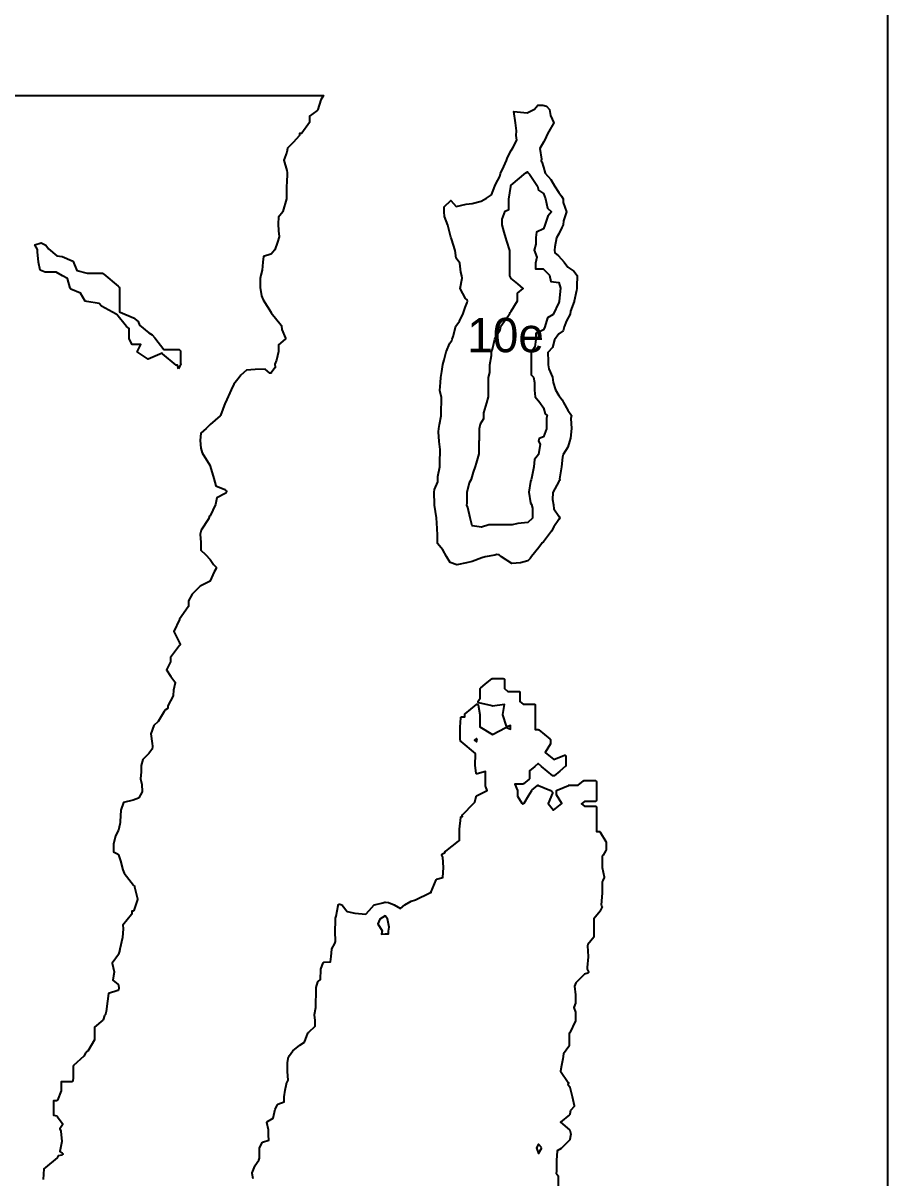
# Model space of a CAD drawing. Header units: millimetres. Extents: x 0 to 500, y 0 to 700.
# Drawn here: x 437.1 to 500, y 72.5 to 156.5 of the extents above; entities that cross this region are included whole.
import ezdxf
from ezdxf.enums import TextEntityAlignment as Align

# ---------------------------------------------------------------- set-up
doc = ezdxf.new("R2010")
doc.units = ezdxf.units.MM
for name, color, linetype in [('CORTE', 1, 'Continuous'), ('GRABADO', 5, 'Continuous'), ('HOJA', 8, 'Continuous')]:
    doc.layers.add(name, color=color, linetype=linetype)

msp = doc.modelspace()

# ---------------------------------------------------------------- linework, layer by layer
at = {"layer": 'CORTE'}
for points in [[(436.371, 151.23), (439.61, 151.23), (440.693, 151.23), (445.122, 151.23), (446.418, 151.23), (447.274, 151.23), (448.563, 151.23), (449.635, 151.23), (450.91, 151.23), (451.78, 151.23), (453.925, 151.23), (454.998, 151.23), (456.07, 151.23), (457.324, 151.23), (458.215, 151.23), (458.967, 151.23), (458.773, 150.906), (458.545, 150.202), (458.543, 150.198), (458.542, 150.194), (458.508, 150.134), (458.507, 150.132), (458.502, 150.124), (458.491, 150.113), (457.949, 149.737), (457.949, 149.3), (457.949, 149.294), (457.948, 149.289), (457.946, 149.279), (457.942, 149.269), (457.94, 149.266), (457.937, 149.261), (457.393, 148.494), (457.389, 148.487), (457.38, 148.48), (457.374, 148.475), (457.36, 148.467), (457.346, 148.463), (457.341, 148.463), (457.339, 148.462), (457.227, 148.455), (457.227, 148.373), (457.227, 148.367), (457.225, 148.36), (457.224, 148.353), (457.221, 148.347), (457.218, 148.339), (457.215, 148.335), (457.212, 148.33), (456.757, 147.8), (456.35, 147.404), (456.34, 147.385), (456.293, 147.112), (456.292, 147.106), (456.291, 147.103), (456.085, 146.52), (456.293, 145.785), (456.294, 145.78), (456.315, 145.629), (456.319, 145.613), (456.319, 145.611), (456.325, 145.583), (456.325, 145.576), (456.325, 145.569), (456.295, 144.909), (456.277, 144.667), (456.277, 143.766), (456.279, 143.755), (456.279, 143.752), (456.28, 143.743), (456.279, 143.732), (456.275, 143.714), (456.274, 143.71), (456.012, 142.793), (456.01, 142.786), (456.006, 142.779), (456.001, 142.772), (455.682, 142.373), (455.665, 141.891), (455.683, 141.388), (455.747, 140.973), (455.748, 140.962), (455.747, 140.953), (455.746, 140.948), (455.744, 140.942), (455.617, 140.576), (455.421, 140.013), (455.418, 140.007), (455.414, 139.999), (455.41, 139.993), (455.164, 139.704), (455.159, 139.699), (455.154, 139.695), (455.146, 139.689), (455.134, 139.684), (454.611, 139.525), (454.555, 139.104), (454.504, 138.538), (454.504, 138.533), (454.503, 138.529), (454.409, 138.171), (454.372, 137.928), (454.35, 137.264), (454.451, 136.672), (454.573, 136.367), (455.153, 135.46), (455.157, 135.453), (455.16, 135.445), (455.161, 135.441), (455.161, 135.44), (455.167, 135.434), (455.894, 134.524), (455.897, 134.519), (455.9, 134.514), (455.904, 134.505), (455.907, 134.494), (455.945, 134.209), (456.196, 133.582), (456.198, 133.577), (456.2, 133.568), (456.201, 133.561), (456.202, 133.552), (456.201, 133.545), (456.2, 133.539), (456.199, 133.533), (456.196, 133.526), (456.192, 133.517), (456.188, 133.511), (456.186, 133.508), (456.181, 133.501), (455.692, 133.095), (455.692, 132.626), (455.692, 132.62), (455.691, 132.613), (455.539, 131.979), (455.537, 131.975), (455.431, 131.691), (455.452, 131.484), (455.452, 131.478), (455.452, 131.468), (455.45, 131.461), (455.449, 131.455), (455.446, 131.447), (455.442, 131.44), (455.439, 131.435), (455.167, 131.057), (455.164, 131.054), (455.163, 131.052), (455.155, 131.045), (455.143, 131.037), (455.135, 131.034), (455.121, 131.029), (455.099, 131.029), (455.084, 131.033), (455.074, 131.037), (455.065, 131.043), (454.724, 131.327), (454.001, 131.303), (453.358, 131.26), (452.943, 130.887), (452.843, 130.734), (452.841, 130.731), (452.442, 130.232), (452.253, 129.817), (451.842, 128.914), (451.839, 128.908), (451.83, 128.894), (451.823, 128.888), (451.821, 128.886), (451.819, 128.878), (451.478, 127.968), (451.474, 127.96), (451.47, 127.953), (451.468, 127.951), (451.462, 127.943), (451.083, 127.627), (450.714, 127.32), (450.436, 127.016), (450.432, 127.012), (450.04, 126.686), (450.007, 126.143), (450.041, 125.576), (450.134, 125.248), (450.709, 124.343), (450.712, 124.337), (450.713, 124.333), (450.716, 124.326), (450.717, 124.32), (450.718, 124.315), (450.719, 124.308), (450.719, 124.305), (450.72, 124.303), (450.726, 124.295), (450.73, 124.287), (450.732, 124.283), (450.733, 124.279), (450.999, 123.392), (451, 123.39), (451.142, 122.84), (451.798, 122.579), (451.807, 122.576), (451.82, 122.566), (451.826, 122.562), (451.896, 122.485), (451.9, 122.48), (451.903, 122.475), (451.905, 122.47), (451.911, 122.459), (451.913, 122.442), (451.913, 122.436), (451.912, 122.428), (451.911, 122.421), (451.909, 122.414), (451.907, 122.408), (451.904, 122.402), (451.9, 122.395), (451.834, 122.304), (451.832, 122.302), (451.828, 122.296), (451.822, 122.291), (451.814, 122.285), (451.217, 121.981), (451.123, 121.494), (451.122, 121.489), (451.12, 121.483), (450.728, 120.667), (450.725, 120.661), (450.72, 120.654), (450.713, 120.647), (450.706, 120.641), (450.7, 120.637), (450.651, 120.609), (450.649, 120.579), (450.649, 120.576), (450.636, 120.488), (450.635, 120.483), (450.633, 120.479), (450.631, 120.471), (450.626, 120.463), (450.063, 119.628), (449.998, 119.342), (450.035, 118.734), (450.035, 118.18), (450.382, 117.86), (450.385, 117.858), (450.719, 117.492), (450.722, 117.487), (450.967, 117.131), (451.152, 116.928), (451.156, 116.923), (451.16, 116.917), (451.165, 116.908), (451.168, 116.898), (451.169, 116.889), (451.17, 116.882), (451.17, 116.875), (451.169, 116.868), (451.168, 116.861), (451.165, 116.853), (451.163, 116.848), (451.16, 116.843), (451.013, 116.607), (450.731, 115.948), (450.727, 115.94), (450.722, 115.933), (450.719, 115.929), (450.695, 115.902), (450.691, 115.899), (450.684, 115.893), (450.676, 115.888), (449.988, 115.563), (449.603, 115.162), (449.409, 114.981), (449.144, 114.483), (449.144, 114.098), (449.144, 114.093), (449.142, 114.085), (449.139, 114.072), (449.135, 114.065), (449.132, 114.06), (448.5, 113.147), (448.498, 113.145), (448.492, 113.136), (448.491, 113.136), (448.491, 113.135), (448.488, 113.128), (448.093, 112.249), (448.506, 111.423), (448.506, 111.423), (448.531, 111.37), (448.533, 111.364), (448.535, 111.36), (448.54, 111.337), (448.541, 111.332), (448.542, 111.323), (448.542, 111.315), (448.541, 111.31), (448.54, 111.301), (448.537, 111.294), (448.53, 111.277), (448.527, 111.27), (448.521, 111.26), (448.514, 111.251), (448.505, 111.244), (448.491, 111.234), (447.831, 110.37), (447.831, 110.035), (447.831, 110.03), (447.83, 110.025), (447.828, 110.016), (447.826, 110.009), (447.824, 110.005), (447.546, 109.472), (447.856, 108.976), (448.166, 108.588), (448.17, 108.584), (448.174, 108.576), (448.176, 108.572), (448.179, 108.566), (448.182, 108.554), (448.182, 108.542), (448.182, 108.533), (448.181, 108.527), (448.057, 107.986), (448.038, 107.612), (448.038, 107.608), (448.037, 107.599), (448.033, 107.588), (448.03, 107.581), (447.636, 106.866), (447.636, 106.683), (447.634, 106.673), (447.631, 106.661), (447.624, 106.648), (447.621, 106.644), (447.614, 106.636), (447.603, 106.628), (447.599, 106.625), (447.471, 106.555), (447.39, 106.437), (446.941, 105.721), (446.938, 105.716), (446.933, 105.711), (446.627, 105.431), (446.414, 104.829), (446.516, 104.108), (446.536, 103.918), (446.536, 103.911), (446.536, 103.906), (446.536, 103.902), (446.504, 103.716), (446.503, 103.712), (446.5, 103.703), (446.495, 103.693), (446.492, 103.689), (446.276, 103.389), (446.273, 103.384), (445.834, 102.945), (445.721, 102.522), (445.721, 102.056), (445.721, 102.052), (445.665, 101.54), (445.749, 101.145), (445.75, 101.14), (445.786, 100.628), (445.786, 100.623), (445.785, 100.615), (445.784, 100.607), (445.783, 100.604), (445.78, 100.596), (445.546, 100.167), (445.543, 100.163), (445.538, 100.156), (445.532, 100.15), (445.528, 100.147), (445.522, 100.142), (445.512, 100.136), (445.125, 99.995), (444.423, 99.831), (444.233, 99.265), (444.194, 98.456), (444.194, 98.455), (444.184, 98.344), (444.183, 98.339), (444.163, 98.254), (444.065, 97.826), (444.064, 97.822), (444.062, 97.818), (444.06, 97.812), (443.834, 97.4), (443.703, 96.795), (443.703, 96.241), (444.031, 96.07), (444.039, 96.065), (444.048, 96.057), (444.055, 96.047), (444.058, 96.041), (444.06, 96.037), (444.062, 96.033), (444.212, 95.595), (444.382, 94.935), (444.475, 94.684), (445.159, 93.812), (445.176, 93.796), (445.194, 93.781), (445.201, 93.776), (445.212, 93.762), (445.216, 93.756), (445.219, 93.749), (445.221, 93.742), (445.223, 93.736), (445.224, 93.728), (445.225, 93.721), (445.224, 93.714), (445.223, 93.706), (445.221, 93.699), (445.22, 93.695), (445.217, 93.688), (445.215, 93.685), (445.437, 92.814), (445.439, 92.807), (445.439, 92.797), (445.439, 92.792), (445.439, 92.785), (445.437, 92.777), (445.436, 92.772), (445.174, 91.971), (445.172, 91.966), (445.17, 91.962), (445.166, 91.955), (445.159, 91.947), (445.152, 91.939), (445.143, 91.934), (445.138, 91.931), (445.133, 91.929), (445.125, 91.925), (445.111, 91.923), (445.023, 91.923), (445.023, 91.736), (445.023, 91.73), (445.022, 91.724), (445.02, 91.716), (445.017, 91.709), (445.014, 91.703), (445.012, 91.699), (445.009, 91.694), (444.388, 90.918), (444.411, 90.658), (444.411, 90.653), (444.411, 90.649), (444.344, 90.004), (444.343, 90.001), (444.167, 89.158), (444.165, 89.15), (444.131, 89.073), (444.131, 89.033), (444.131, 89.028), (444.13, 89.021), (444.129, 89.015), (444.063, 88.796), (444.061, 88.79), (444.058, 88.784), (444.054, 88.779), (443.599, 88.147), (443.751, 87.512), (443.752, 87.508), (443.753, 87.502), (443.753, 87.494), (443.752, 87.487), (443.707, 87.223), (443.654, 86.917), (444.037, 86.598), (444.044, 86.593), (444.055, 86.58), (444.058, 86.573), (444.061, 86.568), (444.064, 86.559), (444.066, 86.55), (444.067, 86.546), (444.089, 86.316), (444.089, 86.312), (444.089, 86.303), (444.088, 86.294), (444.064, 86.202), (444.062, 86.196), (444.059, 86.19), (444.056, 86.185), (444.053, 86.18), (444.045, 86.171), (444.039, 86.166), (444.034, 86.162), (444.025, 86.156), (444.017, 86.153), (443.327, 85.938), (443.26, 85.379), (443.26, 85.379), (443.169, 84.626), (443.168, 84.62), (443.112, 84.433), (443.11, 84.427), (443.107, 84.422), (443.105, 84.417), (443.05, 84.339), (442.952, 84.031), (442.95, 84.026), (442.947, 84.019), (442.943, 84.014), (442.939, 84.009), (442.934, 84.002), (442.929, 83.997), (442.326, 83.496), (442.326, 82.602), (442.326, 82.591), (442.322, 82.579), (442.318, 82.57), (441.832, 81.759), (441.828, 81.754), (441.823, 81.749), (441.813, 81.739), (441.801, 81.733), (441.723, 81.7), (441.686, 81.639), (441.539, 81.392), (441.533, 81.385), (441.529, 81.38), (440.799, 80.696), (440.797, 80.694), (440.793, 80.691), (440.773, 80.678), (440.773, 79.821), (440.773, 79.814), (440.73, 79.58), (440.729, 79.574), (440.727, 79.569), (440.723, 79.561), (440.717, 79.551), (440.709, 79.543), (440.7, 79.535), (440.686, 79.527), (440.672, 79.523), (440.662, 79.522), (439.894, 79.522), (439.894, 78.899), (439.894, 78.891), (439.892, 78.878), (439.89, 78.872), (439.616, 78.189), (439.613, 78.182), (439.607, 78.174), (439.604, 78.169), (439.599, 78.163), (439.595, 78.16), (439.589, 78.154), (439.579, 78.149), (439.574, 78.147), (439.569, 78.145), (439.561, 78.143), (439.55, 78.141), (439.328, 78.141), (439.328, 77.103), (439.566, 77.037), (439.573, 77.035), (439.587, 77.028), (439.595, 77.021), (439.601, 77.015), (439.606, 77.009), (439.988, 76.479), (439.992, 76.474), (439.994, 76.469), (439.998, 76.461), (439.999, 76.454), (440.001, 76.447), (440.001, 76.439), (440.001, 76.434), (440.001, 76.429), (440, 76.421), (439.997, 76.411), (439.994, 76.406), (439.991, 76.399), (439.988, 76.394), (439.785, 76.112), (439.868, 75.939), (439.869, 75.935), (439.872, 75.929), (439.873, 75.922), (439.874, 75.917), (439.94, 75.197), (439.94, 75.189), (439.939, 75.182), (439.804, 74.447), (439.977, 74.327), (439.982, 74.323), (439.986, 74.319), (439.99, 74.315), (439.995, 74.308), (440, 74.299), (440.002, 74.293), (440.004, 74.287), (440.006, 74.279), (440.007, 74.274), (440.007, 74.265), (440.006, 74.255), (440.005, 74.25), (440.004, 74.245), (440.001, 74.237), (439.996, 74.228), (439.987, 74.216), (439.977, 74.207), (439.965, 74.199), (439.953, 74.195), (439.683, 74.129), (439.61, 73.998), (439.604, 73.99), (439.597, 73.983), (439.595, 73.981), (438.758, 73.283), (438.644, 73.188), (438.573, 72.414)], [(453.855, 72.459), (453.776, 72.858), (453.775, 72.863), (453.774, 72.87), (453.775, 72.878), (453.776, 72.885), (453.778, 72.894), (453.978, 73.394), (453.98, 73.398), (453.982, 73.402), (454.256, 73.834), (454.318, 73.958), (454.318, 74.726), (454.319, 74.733), (454.32, 74.738), (454.32, 74.741), (454.322, 74.749), (454.325, 74.755), (454.5, 75.105), (454.503, 75.109), (454.506, 75.115), (454.511, 75.12), (454.517, 75.126), (454.522, 75.13), (454.528, 75.134), (454.537, 75.138), (454.542, 75.14), (454.984, 75.288), (454.956, 75.644), (454.955, 75.647), (454.955, 76.029), (454.857, 76.564), (454.856, 76.569), (454.855, 76.578), (454.857, 76.587), (454.858, 76.592), (454.859, 76.599), (454.863, 76.608), (454.866, 76.613), (454.869, 76.619), (454.874, 76.625), (454.88, 76.631), (454.886, 76.636), (454.89, 76.639), (455.299, 76.885), (455.445, 77.52), (455.447, 77.526), (455.45, 77.533), (455.611, 77.852), (455.614, 77.856), (455.618, 77.863), (455.624, 77.869), (455.627, 77.872), (455.633, 77.877), (455.644, 77.884), (455.65, 77.887), (456.107, 78.06), (456.107, 78.432), (456.108, 78.437), (456.18, 78.922), (456.275, 79.368), (456.276, 79.375), (456.28, 79.385), (456.401, 79.629), (456.341, 80.278), (456.341, 80.902), (456.392, 81.223), (456.393, 81.227), (456.395, 81.232), (456.397, 81.238), (456.492, 81.436), (456.495, 81.44), (456.496, 81.443), (456.731, 81.761), (456.735, 81.765), (456.739, 81.769), (457.248, 82.193), (457.252, 82.196), (457.577, 82.403), (457.832, 83.062), (457.834, 83.067), (457.838, 83.074), (457.843, 83.08), (457.848, 83.086), (457.855, 83.092), (457.86, 83.096), (457.896, 83.119), (458.362, 83.572), (458.362, 83.983), (458.323, 84.398), (458.323, 84.407), (458.4, 84.919), (458.4, 85.364), (458.438, 85.842), (458.438, 86.352), (458.439, 86.361), (458.44, 86.367), (458.546, 86.786), (458.548, 86.792), (458.551, 86.798), (458.555, 86.805), (458.559, 86.811), (458.563, 86.816), (458.567, 86.82), (458.736, 86.969), (458.761, 87.696), (458.761, 87.7), (458.762, 87.705), (458.764, 87.714), (458.766, 87.719), (458.944, 88.166), (458.949, 88.175), (458.955, 88.183), (458.96, 88.188), (458.965, 88.193), (458.973, 88.198), (458.984, 88.204), (458.994, 88.207), (459, 88.209), (459.005, 88.21), (459.48, 88.243), (459.518, 88.626), (459.571, 89.156), (459.572, 89.162), (459.574, 89.169), (459.577, 89.177), (459.579, 89.18), (459.792, 89.575), (459.846, 89.725), (459.813, 90.469), (459.813, 90.473), (459.847, 91.227), (459.83, 91.392), (459.83, 91.397), (459.83, 91.408), (459.832, 91.415), (459.833, 91.419), (459.882, 91.558), (460.02, 92.338), (460.021, 92.344), (460.025, 92.353), (460.028, 92.36), (460.031, 92.365), (460.063, 92.413), (460.066, 92.417), (460.072, 92.423), (460.078, 92.428), (460.082, 92.432), (460.09, 92.436), (460.097, 92.439), (460.103, 92.441), (460.111, 92.443), (460.12, 92.445), (460.127, 92.445), (460.131, 92.444), (460.139, 92.443), (460.146, 92.441), (460.288, 92.394), (460.293, 92.392), (460.297, 92.39), (460.305, 92.385), (460.311, 92.38), (460.314, 92.378), (460.318, 92.373), (460.693, 91.904), (461.248, 91.789), (462.042, 91.706), (462.292, 91.984), (462.644, 92.376), (462.648, 92.38), (462.654, 92.385), (462.661, 92.389), (462.667, 92.392), (462.673, 92.395), (462.679, 92.397), (463.287, 92.523), (463.436, 92.577), (463.441, 92.578), (463.448, 92.579), (463.456, 92.58), (463.461, 92.58), (463.669, 92.568), (463.675, 92.567), (463.683, 92.565), (463.689, 92.563), (464.098, 92.392), (464.103, 92.39), (464.564, 92.116), (464.883, 92.382), (464.886, 92.384), (464.89, 92.387), (465.336, 92.648), (465.342, 92.651), (465.347, 92.653), (465.654, 92.759), (466.704, 93.27), (466.709, 93.272), (466.715, 93.273), (466.722, 93.275), (466.729, 93.276), (466.733, 93.276), (466.796, 93.276), (466.801, 93.276), (466.797, 93.286), (466.794, 93.295), (466.793, 93.306), (466.793, 93.316), (466.794, 93.328), (466.797, 93.336), (467.145, 94.206), (467.147, 94.212), (467.151, 94.219), (467.156, 94.225), (467.161, 94.23), (467.167, 94.235), (467.171, 94.238), (467.178, 94.243), (467.186, 94.246), (467.19, 94.248), (467.653, 94.384), (467.692, 95.103), (467.651, 95.858), (467.579, 95.996), (467.578, 95.999), (467.574, 96.008), (467.572, 96.018), (467.571, 96.025), (467.571, 96.036), (467.573, 96.048), (467.575, 96.053), (467.577, 96.058), (467.581, 96.067), (467.586, 96.074), (467.59, 96.079), (467.596, 96.085), (467.6, 96.088), (467.608, 96.094), (467.763, 96.168), (467.847, 96.28), (467.85, 96.283), (467.855, 96.288), (468.782, 97.016), (468.784, 97.017), (468.855, 97.067), (468.855, 97.884), (468.856, 97.888), (468.943, 98.736), (468.944, 98.741), (468.946, 98.748), (468.948, 98.755), (468.952, 98.763), (468.956, 98.77), (468.959, 98.774), (468.964, 98.78), (468.971, 98.786), (468.976, 98.79), (468.981, 98.792), (468.988, 98.796), (468.996, 98.799), (469.003, 98.801), (469.01, 98.802), (469.015, 98.802), (469.073, 98.802), (469.077, 98.808), (469.048, 98.855), (469.045, 98.863), (469.042, 98.873), (469.041, 98.881), (469.04, 98.885), (469.04, 98.894), (469.041, 98.903), (469.043, 98.911), (469.045, 98.918), (469.048, 98.924), (469.053, 98.931), (469.057, 98.937), (469.06, 98.94), (469.893, 99.784), (469.894, 99.785), (469.966, 99.853), (470.056, 100.259), (470.058, 100.266), (470.061, 100.274), (470.064, 100.28), (470.068, 100.285), (470.071, 100.29), (470.077, 100.297), (470.084, 100.302), (470.088, 100.305), (470.094, 100.308), (470.872, 100.697), (470.759, 100.977), (470.758, 100.981), (470.756, 100.989), (470.754, 100.999), (470.754, 102.073), (470.146, 101.904), (470.142, 101.903), (470.135, 101.902), (470.128, 101.902), (470.121, 101.902), (470.112, 101.904), (470.106, 101.906), (470.1, 101.908), (470.092, 101.911), (470.086, 101.916), (470.082, 101.919), (470.075, 101.925), (470.07, 101.93), (470.067, 101.935), (470.064, 101.94), (470.06, 101.948), (470.057, 101.956), (470.056, 101.96), (470.055, 101.966), (469.996, 102.51), (469.996, 102.515), (470.027, 103.373), (470.025, 103.374), (470.019, 103.377), (470.014, 103.382), (468.968, 104.253), (468.964, 104.257), (468.958, 104.263), (468.955, 104.268), (468.93, 104.308), (468.927, 104.312), (468.923, 104.321), (468.921, 104.328), (468.92, 104.332), (468.917, 104.354), (468.911, 104.383), (468.911, 104.39), (468.911, 105.295), (468.943, 105.98), (468.943, 105.983), (468.944, 105.993), (468.946, 106), (468.948, 106.005), (468.952, 106.013), (468.957, 106.02), (468.961, 106.025), (468.965, 106.03), (468.971, 106.034), (468.977, 106.039), (468.985, 106.043), (468.989, 106.045), (468.995, 106.047), (469.003, 106.049), (469.01, 106.05), (469.016, 106.05), (469.235, 106.05), (469.235, 106.222), (469.235, 106.229), (469.238, 106.241), (469.242, 106.251), (469.247, 106.261), (469.253, 106.268), (469.257, 106.272), (469.261, 106.276), (470.083, 106.961), (470.087, 106.964), (470.093, 106.967), (470.099, 106.971), (470.107, 106.974), (470.114, 106.975), (470.122, 106.977), (470.129, 106.977), (470.136, 106.977), (470.143, 106.975), (470.151, 106.974), (470.158, 106.971), (470.163, 106.969), (470.17, 106.965), (470.176, 106.96), (470.183, 106.954), (470.187, 106.949), (470.191, 106.945), (470.195, 106.937), (470.197, 106.932), (470.201, 106.924), (470.34, 106.234), (470.341, 106.229), (470.341, 106.222), (470.341, 105.334), (471.244, 104.77), (472.222, 105.279), (472.227, 105.281), (472.231, 105.283), (472.241, 105.285), (472.25, 105.286), (472.255, 105.286), (472.262, 105.286), (472.27, 105.285), (472.277, 105.283), (472.282, 105.281), (472.381, 105.24), (472.57, 105.161), (472.57, 105.424), (472.379, 105.345), (472.375, 105.343), (472.367, 105.341), (472.358, 105.34), (472.352, 105.34), (472.348, 105.34), (472.34, 105.341), (472.331, 105.343), (472.325, 105.345), (472.317, 105.349), (472.312, 105.352), (472.306, 105.356), (472.299, 105.362), (472.292, 105.37), (472.286, 105.38), (472.284, 105.385), (472.282, 105.388), (472.005, 106.198), (472.002, 106.207), (472.001, 106.217), (472.001, 106.226), (472.124, 106.945), (471.246, 106.841), (471.242, 106.841), (471.238, 106.841), (471.23, 106.841), (471.224, 106.843), (470.256, 107.073), (470.252, 107.074), (470.244, 107.077), (470.238, 107.081), (470.231, 107.085), (470.222, 107.093), (470.216, 107.1), (470.211, 107.107), (470.205, 107.119), (470.202, 107.13), (470.201, 107.14), (470.201, 107.148), (470.201, 107.157), (470.203, 107.165), (470.205, 107.169), (470.208, 107.179), (470.211, 107.184), (470.346, 107.41), (470.346, 108.072), (470.346, 108.077), (470.348, 108.088), (470.35, 108.096), (470.351, 108.099), (470.354, 108.106), (470.359, 108.113), (470.364, 108.12), (470.368, 108.125), (470.371, 108.128), (470.754, 108.449), (470.754, 108.45), (471.196, 108.815), (471.199, 108.817), (471.204, 108.82), (471.213, 108.824), (471.218, 108.826), (471.224, 108.828), (471.234, 108.829), (471.239, 108.83), (472.061, 108.83), (472.067, 108.829), (472.075, 108.828), (472.082, 108.826), (472.089, 108.824), (472.094, 108.821), (472.101, 108.817), (472.107, 108.813), (472.112, 108.809), (472.118, 108.802), (472.123, 108.796), (472.126, 108.791), (472.128, 108.785), (472.132, 108.776), (472.134, 108.766), (472.134, 108.762), (472.135, 108.757), (472.135, 108.107), (472.379, 107.903), (473.174, 107.903), (473.179, 107.903), (473.185, 107.902), (473.194, 107.9), (473.201, 107.897), (473.206, 107.895), (473.213, 107.891), (473.22, 107.885), (473.229, 107.877), (473.235, 107.869), (473.237, 107.864), (473.241, 107.857), (473.243, 107.85), (473.245, 107.843), (473.246, 107.835), (473.246, 107.83), (473.246, 107.181), (473.491, 106.977), (474.284, 106.977), (474.289, 106.977), (474.297, 106.976), (474.305, 106.974), (474.312, 106.971), (474.319, 106.968), (474.324, 106.965), (474.331, 106.96), (474.341, 106.95), (474.346, 106.942), (474.35, 106.936), (474.352, 106.931), (474.354, 106.925), (474.357, 106.916), (474.358, 106.909), (474.358, 106.904), (474.358, 105.124), (474.577, 105.124), (474.583, 105.124), (474.591, 105.123), (474.597, 105.121), (474.603, 105.119), (474.612, 105.115), (474.618, 105.111), (474.622, 105.108), (475.444, 104.423), (475.449, 104.418), (475.454, 104.412), (475.457, 104.408), (475.461, 104.403), (475.464, 104.395), (475.467, 104.388), (475.468, 104.383), (475.47, 104.374), (475.47, 104.114), (475.468, 104.105), (475.466, 104.101), (475.463, 104.09), (475.084, 103.457), (475.7, 102.943), (476.48, 103.267), (476.485, 103.268), (476.491, 103.27), (476.499, 103.271), (476.506, 103.271), (476.514, 103.271), (476.522, 103.27), (476.528, 103.268), (476.535, 103.266), (476.542, 103.263), (476.547, 103.259), (476.554, 103.255), (476.558, 103.251), (476.564, 103.245), (476.569, 103.237), (476.573, 103.231), (476.578, 103.22), (476.58, 103.211), (476.581, 103.204), (476.581, 103.199), (476.581, 102.511), (476.581, 102.507), (476.58, 102.499), (476.578, 102.49), (476.575, 102.485), (476.573, 102.48), (476.569, 102.473), (476.564, 102.465), (476.557, 102.458), (476.146, 102.113), (475.732, 101.771), (475.729, 101.769), (475.724, 101.766), (475.715, 101.761), (475.709, 101.759), (475.702, 101.757), (475.693, 101.756), (475.687, 101.756), (475.681, 101.756), (475.673, 101.757), (475.666, 101.759), (475.658, 101.762), (475.651, 101.766), (475.645, 101.769), (475.641, 101.772), (475.228, 102.113), (474.82, 102.456), (474.576, 102.66), (474.331, 102.456), (473.95, 102.136), (473.95, 101.585), (473.95, 101.578), (473.947, 101.567), (473.943, 101.554), (473.938, 101.546), (473.932, 101.539), (473.927, 101.533), (473.924, 101.531), (473.511, 101.187), (473.507, 101.183), (473.499, 101.179), (473.492, 101.175), (473.486, 101.173), (473.48, 101.171), (473.471, 101.17), (473.465, 101.17), (472.874, 101.17), (473.066, 100.69), (473.068, 100.684), (473.071, 100.669), (473.071, 100.292), (473.375, 99.784), (473.464, 99.71), (473.553, 99.784), (473.867, 100.31), (474.101, 100.702), (474.104, 100.706), (474.11, 100.713), (474.115, 100.718), (474.529, 101.062), (474.533, 101.066), (474.54, 101.07), (474.547, 101.073), (474.554, 101.076), (474.561, 101.077), (474.569, 101.079), (474.576, 101.079), (474.583, 101.079), (474.59, 101.077), (474.597, 101.076), (474.603, 101.074), (475.425, 100.73), (475.431, 100.727), (475.437, 100.723), (475.441, 100.72), (475.589, 100.596), (475.594, 100.592), (475.599, 100.585), (475.603, 100.58), (475.606, 100.575), (475.61, 100.566), (475.614, 100.555), (475.615, 100.544), (475.615, 100.534), (475.614, 100.524), (475.612, 100.517), (475.611, 100.513), (475.305, 99.747), (475.698, 99.258), (476.29, 99.751), (475.914, 100.381), (475.911, 100.387), (475.908, 100.395), (475.907, 100.4), (475.905, 100.406), (475.905, 100.415), (475.905, 100.663), (475.905, 100.671), (475.907, 100.683), (475.911, 100.692), (475.914, 100.697), (475.917, 100.702), (475.921, 100.708), (475.926, 100.714), (475.931, 100.719), (475.937, 100.723), (475.944, 100.727), (475.95, 100.73), (476.771, 101.074), (476.777, 101.076), (476.784, 101.077), (476.792, 101.079), (476.798, 101.079), (477.472, 101.079), (477.864, 101.402), (477.868, 101.405), (477.875, 101.41), (477.882, 101.413), (477.888, 101.415), (477.896, 101.417), (477.905, 101.419), (477.909, 101.419), (478.731, 101.419), (478.735, 101.419), (478.745, 101.417), (478.753, 101.415), (478.758, 101.413), (478.765, 101.41), (478.771, 101.406), (478.776, 101.402), (478.782, 101.397), (478.788, 101.391), (478.792, 101.385), (478.796, 101.378), (478.799, 101.372), (478.801, 101.367), (478.803, 101.358), (478.804, 101.351), (478.805, 101.346), (478.805, 99.976), (478.804, 99.971), (478.803, 99.964), (478.801, 99.955), (478.799, 99.95), (478.796, 99.944), (478.792, 99.937), (478.788, 99.931), (478.782, 99.925), (478.776, 99.92), (478.771, 99.916), (478.765, 99.912), (478.757, 99.909), (478.752, 99.907), (478.746, 99.905), (478.737, 99.904), (478.731, 99.903), (477.938, 99.903), (477.735, 99.735), (477.938, 99.566), (478.732, 99.566), (478.737, 99.566), (478.745, 99.565), (478.752, 99.563), (478.758, 99.56), (478.766, 99.557), (478.771, 99.554), (478.776, 99.55), (478.781, 99.545), (478.787, 99.539), (478.793, 99.531), (478.797, 99.525), (478.799, 99.52), (478.801, 99.515), (478.803, 99.505), (478.804, 99.498), (478.805, 99.493), (478.805, 98.808), (478.805, 98.126), (478.805, 97.713), (479.024, 97.713), (479.029, 97.713), (479.037, 97.712), (479.046, 97.709), (479.052, 97.707), (479.057, 97.705), (479.066, 97.7), (479.074, 97.693), (479.078, 97.688), (479.08, 97.685), (479.084, 97.68), (479.498, 96.993), (479.499, 96.991), (479.503, 96.984), (479.506, 96.974), (479.507, 96.969), (479.508, 96.963), (479.508, 96.958), (479.508, 96.372), (479.508, 96.367), (479.507, 96.356), (479.504, 96.346), (479.5, 96.338), (479.498, 96.334), (479.292, 95.991), (479.234, 95.894), (479.234, 95.11), (479.372, 94.418), (479.373, 94.413), (479.373, 94.406), (479.372, 94.397), (479.371, 94.39), (479.37, 94.385), (479.368, 94.38), (479.268, 94.15), (479.235, 94.05), (479.235, 93.247), (479.235, 93.244), (479.161, 92.387), (479.175, 92.349), (479.21, 92.25), (479.213, 92.242), (479.214, 92.235), (479.214, 92.231), (479.214, 92.221), (479.213, 92.207), (479.208, 92.196), (479.089, 91.947), (479.086, 91.941), (479.082, 91.936), (478.629, 91.371), (478.629, 90.079), (478.629, 90.074), (478.628, 90.067), (478.626, 90.058), (478.624, 90.053), (478.622, 90.049), (478.618, 90.042), (478.614, 90.036), (478.19, 89.507), (478.148, 89.4), (478.219, 88.624), (478.22, 88.618), (478.219, 88.612), (478.146, 87.819), (478.135, 87.705), (478.22, 87.522), (478.222, 87.518), (478.225, 87.508), (478.227, 87.496), (478.227, 87.486), (478.226, 87.481), (478.225, 87.474), (478.222, 87.464), (478.219, 87.458), (478.216, 87.453), (478.214, 87.449), (478.208, 87.441), (478.198, 87.432), (478.191, 87.427), (478.186, 87.424), (478.178, 87.421), (478.172, 87.419), (477.949, 87.357), (477.299, 86.724), (477.214, 86.476), (477.289, 85.846), (477.289, 85.841), (477.289, 85.259), (477.289, 85.25), (477.286, 85.238), (477.175, 84.913), (477.286, 84.588), (477.289, 84.576), (477.289, 83.979), (477.286, 83.966), (477.284, 83.96), (477.283, 83.957), (476.865, 83.087), (476.863, 83.082), (476.859, 83.077), (476.853, 83.07), (476.847, 83.064), (476.842, 83.06), (476.835, 83.056), (476.829, 83.053), (476.823, 83.05), (476.817, 83.049), (476.815, 83.048), (476.815, 82.132), (476.815, 82.125), (476.813, 82.118), (476.812, 82.111), (476.808, 82.103), (476.805, 82.095), (476.802, 82.091), (476.417, 81.555), (476.355, 81.195), (476.27, 80.698), (476.27, 80.698), (476.201, 80.299), (476.764, 79.477), (476.767, 79.473), (476.77, 79.466), (476.773, 79.459), (476.774, 79.454), (476.775, 79.449), (476.776, 79.439), (476.775, 79.424), (476.773, 79.417), (476.772, 79.411), (476.768, 79.402), (476.765, 79.398), (476.74, 79.355), (476.765, 79.312), (476.864, 79.149), (476.866, 79.145), (476.87, 79.136), (476.872, 79.129), (477.036, 78.446), (477.194, 77.786), (477.195, 77.778), (477.195, 77.768), (477.195, 77.763), (477.194, 77.753), (477.191, 77.745), (477.189, 77.74), (477.185, 77.731), (477.181, 77.726), (477.179, 77.723), (476.951, 77.462), (476.934, 77.425), (476.871, 77.161), (476.87, 77.155), (476.867, 77.15), (476.864, 77.144), (476.86, 77.137), (476.858, 77.134), (476.853, 77.128), (476.847, 77.123), (476.191, 76.576), (476.847, 76.028), (476.85, 76.027), (476.857, 76.019), (476.864, 76.008), (476.868, 76), (476.869, 75.997), (476.871, 75.993), (476.936, 75.719), (476.937, 75.714), (476.939, 75.704), (476.937, 75.693), (476.929, 75.643), (476.929, 75.642), (476.92, 75.596), (476.873, 75.314), (476.871, 75.307), (476.868, 75.299), (476.866, 75.294), (476.862, 75.286), (476.858, 75.281), (476.855, 75.277), (476.245, 74.668), (476.242, 74.665), (476.237, 74.661), (475.961, 74.508), (475.9, 73.794), (475.9, 72.982), (475.893, 72.89), (476.028, 72.679), (476.03, 72.675), (476.033, 72.668), (476.037, 72.654), (476.038, 72.645), (476.038, 72.643), (476.038, 71.938)]]:
    msp.add_lwpolyline(points, dxfattribs=at)
for points in [[(467.045, 121.458), (467.042, 121.503), (467.01, 122.387), (467.044, 122.577), (467.267, 123.134), (467.267, 123.31), (467.28, 123.516), (467.431, 124.242), (467.431, 124.838), (467.449, 125.163), (467.449, 125.495), (467.379, 126.08), (467.338, 126.767), (467.355, 127.021), (467.394, 127.318), (467.513, 127.947), (467.513, 128.476), (467.539, 128.868), (467.539, 129.272), (467.416, 129.786), (467.463, 130.374), (467.491, 130.728), (467.561, 131.162), (467.641, 131.663), (467.75, 132.003), (467.883, 132.595), (468.162, 133.216), (468.291, 133.413), (468.308, 133.518), (468.386, 133.712), (468.592, 134.458), (468.855, 134.813), (469.126, 135.378), (469.269, 135.826), (469.41, 136.178), (469.428, 136.28), (469.421, 136.363), (469.282, 136.464), (468.894, 137.192), (469.046, 137.949), (469.015, 138.113), (468.939, 138.388), (468.869, 139.03), (468.618, 139.413), (468.53, 139.965), (468.263, 140.801), (468.247, 140.886), (468.223, 140.939), (468.155, 141.218), (468.013, 141.812), (467.769, 142.423), (467.747, 142.759), (467.747, 143.133), (468.233, 143.583), (468.621, 143.151), (469.327, 143.328), (469.786, 143.379), (470.424, 143.542), (470.809, 143.752), (471.189, 143.997), (471.422, 144.642), (471.496, 144.811), (471.78, 145.327), (471.827, 145.566), (472.087, 146.066), (472.265, 146.494), (472.346, 146.713), (472.609, 147.239), (472.724, 147.43), (473.022, 147.981), (472.984, 148.317), (472.996, 148.647), (472.92, 149.236), (472.813, 150.07), (473.772, 149.96), (474.299, 150.232), (474.543, 150.514), (474.907, 150.514), (475.187, 150.447), (475.401, 150.206), (475.467, 149.78), (475.722, 149.242), (475.351, 148.606), (475.169, 148.292), (475.139, 148.152), (474.963, 147.824), (474.696, 147.378), (474.812, 146.603), (474.797, 146.484), (474.849, 146.401), (474.97, 146.016), (475.091, 145.577), (475.502, 145.109), (475.749, 144.653), (476.071, 144.164), (476.271, 143.899), (476.4, 143.711), (476.4, 143.437), (476.628, 142.762), (476.426, 142.104), (476.384, 141.813), (476.294, 141.623), (476.076, 141.162), (475.908, 140.882), (475.786, 140.221), (475.765, 139.984), (475.791, 139.782), (476.062, 139.571), (476.469, 139.103), (476.739, 138.75), (477.174, 138.46), (477.404, 138.153), (477.374, 137.353), (477.386, 137.2), (477.362, 137.051), (477.195, 136.271), (477.191, 136.255), (476.931, 135.551), (476.895, 135.325), (476.63, 134.853), (476.465, 134.402), (476.39, 134.114), (476.063, 133.909), (475.759, 133.466), (475.618, 132.917), (475.264, 132.544), (475.303, 131.923), (475.303, 131.65), (475.338, 131.36), (475.621, 130.738), (475.651, 130.374), (475.844, 129.823), (476.072, 129.409), (476.319, 129.109), (476.407, 128.9), (476.734, 128.355), (476.984, 127.957), (476.959, 127.74), (477.008, 127.011), (476.914, 126.305), (476.842, 126.065), (476.722, 125.666), (476.399, 125.129), (476.333, 124.937), (476.274, 124.225), (476.129, 123.353), (476.152, 123.306), (476.115, 123.237), (476.074, 123.173), (475.636, 122.36), (475.606, 121.861), (475.697, 121.467), (475.723, 121.181), (476.074, 120.655), (476.146, 120.529), (476.074, 120.402), (475.714, 119.863), (475.543, 119.561), (474.951, 118.78), (474.854, 118.713), (474.821, 118.639), (474.631, 118.359), (474.086, 117.706), (474.002, 117.572), (473.825, 117.396), (473.299, 117.259), (472.656, 117.214), (471.895, 117.69), (471.732, 117.843), (471.573, 117.851), (471.427, 117.806), (470.728, 117.676), (470.473, 117.62), (469.764, 117.344), (469.356, 117.244), (468.655, 117.106), (468.178, 117.283), (467.92, 117.711), (467.634, 118.189), (467.254, 118.649), (467.254, 119.42), (467.231, 119.595), (467.221, 119.747), (467.169, 120.521), (467.046, 121.444), (467.045, 121.455), (467.045, 121.458)], [(470.146, 104.366), (470.098, 104.487), (469.954, 104.366), (470.098, 104.246), (470.146, 104.366)], [(463.742, 90.769), (463.623, 91.365), (463.442, 91.59), (463.052, 91.347), (462.914, 91.002), (463.223, 90.487), (463.188, 90.256), (463.455, 90.284), (463.699, 90.284), (463.699, 90.477), (463.742, 90.769)], [(474.833, 74.714), (474.592, 74.982), (474.457, 74.717), (474.594, 74.316), (474.833, 74.714)]]:
    msp.add_lwpolyline(points, close=True, dxfattribs=at)
at = {"layer": 'GRABADO'}
for points in [[(475.661, 135.298), (475.255, 135.056), (475.047, 134.398), (474.955, 134.191), (474.401, 133.927), (474.401, 133.494), (474.342, 132.946), (474.056, 132.549), (474.063, 132.406), (474.063, 130.918), (474.227, 130.756), (474.3, 130.36), (474.3, 129.796), (474.353, 129.309), (474.694, 128.912), (474.967, 128.514), (475.083, 128.081), (475.218, 127.968), (475.173, 127.765), (475.173, 127), (474.957, 126.414), (474.655, 126.288), (474.608, 126.095), (474.712, 125.879), (474.6, 125.131), (474.316, 124.752), (474.263, 124.223), (474.12, 123.507), (474.059, 123.288), (474.022, 123.156), (473.89, 122.382), (474.021, 121.616), (474.094, 121.482), (474.151, 121.222), (474.151, 120.496), (473.819, 120.186), (473.1, 120.111), (472.684, 120.012), (470.994, 120.012), (470.458, 119.833), (469.772, 119.948), (469.636, 120.511), (469.452, 121.279), (469.385, 121.448), (469.412, 121.585), (469.412, 122.39), (469.577, 123.081), (469.732, 123.338), (469.883, 123.842), (470.008, 124.256), (470.082, 124.504), (470.282, 125.172), (470.282, 126.098), (470.301, 126.161), (470.301, 127.022), (470.381, 127.357), (470.622, 127.756), (470.622, 128.155), (470.841, 128.888), (470.968, 129.311), (470.968, 130.728), (471.054, 131.089), (471.054, 131.653), (471.191, 132.331), (471.191, 132.58), (471.242, 132.796), (471.416, 133.523), (471.497, 133.692), (471.8, 134.197), (471.863, 134.456), (472.422, 135.234), (472.516, 135.389), (472.547, 135.442), (472.611, 135.547), (473.061, 136.298), (473.061, 136.854), (473.479, 137.203), (473.088, 137.53), (472.614, 137.924), (472.524, 138.113), (472.524, 139.047), (472.505, 139.126), (472.505, 139.971), (472.305, 140.639), (472.231, 140.887), (472.107, 141.301), (471.949, 141.824), (471.949, 142.233), (472.183, 142.817), (472.447, 142.937), (472.447, 143.693), (472.577, 144.614), (472.592, 144.648), (472.593, 144.649), (472.606, 144.718), (473.674, 145.607), (473.732, 145.626), (473.809, 145.677), (473.868, 145.583), (473.869, 145.58), (473.94, 145.509), (474.515, 144.645), (474.594, 144.352), (474.961, 144.097), (475.1, 143.709), (475.26, 143.044), (475.545, 142.764), (475.271, 142.467), (475.052, 141.811), (474.959, 141.534), (474.457, 141.282), (474.392, 140.902), (474.392, 140.414), (474.278, 139.987), (474.483, 139.473), (474.382, 139.047), (474.382, 138.638), (474.929, 138.638), (475.401, 138.167), (475.492, 137.712), (476.067, 137.633), (476.199, 137.211), (476.102, 136.28), (476.096, 136.255), (476.094, 136.248), (476.082, 136.175), (475.661, 135.298)], [(448.429, 131.348), (448.35, 131.612), (448.256, 131.632), (447.269, 132.454), (447.246, 132.492), (446.206, 132.058), (445.423, 132.602), (445.675, 133.128), (445.058, 133.128), (444.848, 133.536), (444.848, 134.288), (444.632, 134.423), (443.928, 135.304), (443.917, 135.328), (443.887, 135.338), (442.833, 135.923), (442.663, 136.112), (441.754, 136.239), (441.646, 136.269), (441.296, 136.849), (440.606, 137.138), (440.551, 137.229), (440.341, 137.924), (439.988, 138.12), (439.526, 138.377), (438.739, 138.377), (438.369, 138.531), (438.245, 139.1), (438.161, 139.87), (438.161, 140.021), (437.989, 140.365), (438.44, 140.515), (438.781, 140.344), (438.964, 140.09), (439.578, 139.578), (439.962, 139.514), (440.692, 139.21), (440.767, 139.163), (441.029, 138.511), (441.779, 138.302), (442.831, 138.302), (442.9, 138.302), (442.947, 138.276), (442.998, 138.248), (444.046, 137.374), (444.09, 137.32), (444.099, 137.29), (444.142, 137.218), (444.142, 135.504), (444.181, 135.472), (445.143, 135.072), (445.483, 134.789), (445.587, 134.526), (446.258, 133.967), (446.518, 133.823), (446.695, 133.601), (447.363, 132.765), (448.475, 132.765), (448.563, 132.654), (448.563, 131.763), (448.61, 131.685), (448.539, 131.625), (448.429, 131.348)]]:
    msp.add_lwpolyline(points, close=True, dxfattribs=at)
at = {"layer": 'HOJA'}
msp.add_lwpolyline([(0, 0), (500, 0), (500, 700), (0, 700)], close=True, dxfattribs=at)

# ---------------------------------------------------------------- texts
at = {"layer": 'GRABADO'}
msp.add_text('10e', height=2.5, dxfattribs=at).set_placement((472.204, 133.811), align=Align.MIDDLE_CENTER)

doc.saveas('drawing.dxf')
